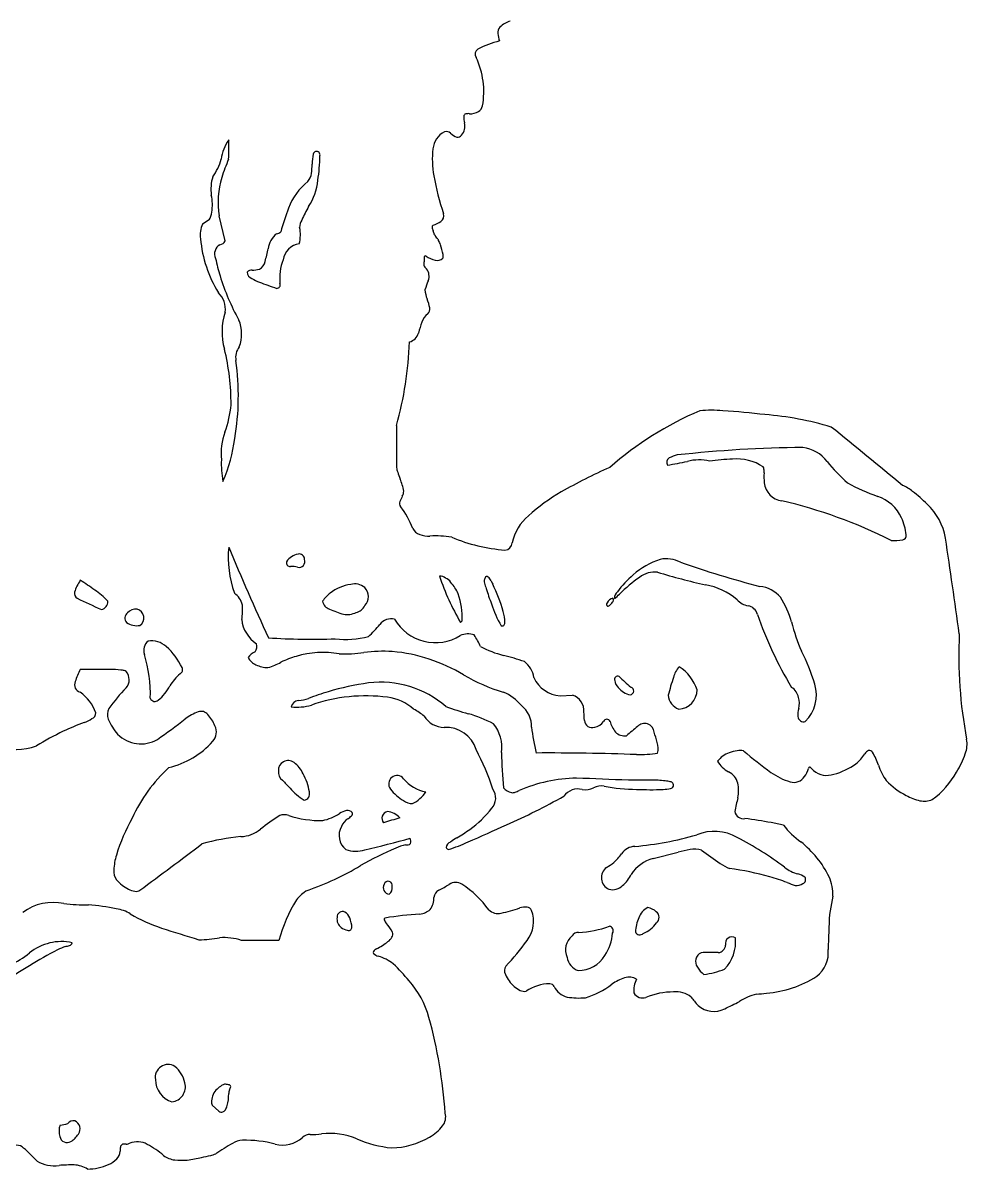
# Model space of a CAD drawing. Extents: x 0 to 12, y 0 to 12.5.
# Drawn here: x 6.02 to 12.03, y 0 to 7.29 of the extents above; entities that cross this region are included whole.
import ezdxf

# ---------------------------------------------------------------- set-up
doc = ezdxf.new("R2010")
doc.units = 0
doc.layers.add('WHITE', color=7, linetype='CONTINUOUS')

msp = doc.modelspace()

# ---------------------------------------------------------------- linework, layer by layer
at = {"layer": 'WHITE', "linetype": 'CONTINUOUS'}
for p, q in [((7.310822, 5.906699), (7.272443, 6.06621)), ((7.208281, 6.041075), (7.166805, 6.013657)), ((8.401472, 4.732731), (8.401472, 4.464354)), ((8.809199, 3.478583), (8.819521, 3.488905)), ((9.442504, 3.011641), (9.521891, 3.015153)), ((10.034618, 1.975983), (10.194387, 2.01602)), ((10.343385, 2.029562), (10.460931, 1.945277)), ((11.177989, 1.736176), (11.156352, 1.620361)), ((7.653112, 1.455431), (7.415701, 1.455431)), ((7.227531, 0.407453), (7.270977, 0.368299))]:
    msp.add_line(p, q, dxfattribs=at)
for centre, radius, start, end in [((9.168295, 7.159079), 0.153083, 106.285804, 135.203962), ((9.102585, 7.229511), 0.056948, 138.910601, 183.627556), ((9.332145, 7.269567), 0.289703, -171.332198, -161.802256), ((9.204505, 6.573232), 0.623576, 103.689334, 117.306657), ((8.940951, 7.094972), 0.03941, 124.837721, 212.071117), ((8.457461, 6.857461), 0.499495, -10.526795, 25.696847), ((8.846897, 6.698568), 0.017063, 108.227383, 178.176101), ((8.858472, 6.635788), 0.080777, 84.586021, 102.084676), ((8.872516, 6.815672), 0.099675, -93.694897, -59.723324), ((8.89547, 6.776197), 0.054011, -59.638505, -10.659951), ((8.744339, 6.639389), 0.092521, -39.950529, 11.492316), ((8.921101, 6.689552), 0.091758, 174.020119, 200.230549), ((8.766505, 6.481662), 0.133535, 116.991429, 175.034093), ((8.718266, 6.561231), 0.041314, 48.053945, 107.417649), ((8.861385, 6.725848), 0.176825, -130.783753, -115.494544), ((8.788885, 6.597963), 0.031927, -96.492206, -34.283518), ((7.540995, 6.399439), 0.256341, 144.185773, 173.929606), ((5.567961, 6.493497), 1.766049, -2.188754, 1.81524), ((9.199785, 6.424086), 0.570518, 173.039839, 190.345971), ((6.952758, 6.52039), 0.346292, -36.430151, -15.723452), ((8.411792, 5.946269), 1.180925, 156.028971, 162.017233), ((8.198528, 6.394479), 0.333908, 168.765463, 179.768386), ((7.892415, 6.453961), 0.02211, -14.929697, 165.403395), ((6.786746, 6.462419), 1.127121, -8.6841, -0.719525), ((6.92893, 6.425878), 0.936175, -5.526204, -1.839379), ((7.495161, 6.235814), 0.27534, 163.340955, 187.793358), ((7.82908, 6.152402), 0.56327, 163.661459, 188.802023), ((8.096192, 5.967118), 0.410299, 129.190618, 158.788689), ((7.749103, 6.357391), 0.113734, -39.452406, -10.9825), ((7.522539, 6.331899), 0.380479, -32.950606, -5.983226), ((10.218404, 6.599481), 1.604109, -170.02522, -161.096114), ((6.961287, 6.135706), 0.268518, -10.016227, 13.519291), ((7.108661, 6.104438), 0.118064, -32.458208, -7.511871), ((9.84795, 5.331833), 2.273611, 159.835935, 163.840938), ((9.189637, 5.393513), 1.533502, 151.512174, 155.082375), ((8.656064, 6.066938), 0.046558, -52.915584, 16.010128), ((7.304359, 5.947049), 0.152832, 154.162382, 190.343609), ((7.574737, 5.946231), 0.215202, -15.472943, 12.530329), ((7.880169, 5.989641), 0.095413, 148.424883, 178.030197), ((8.641164, 5.995902), 0.013788, 123.378682, 194.051551), ((8.689299, 5.998392), 0.061787, -174.578644, -154.092524), ((8.581642, 6.193044), 0.192756, -74.369226, -57.877269), ((7.946139, 5.991991), 0.795428, -174.778937, -148.573432), ((7.720842, 5.842136), 0.137154, 127.094315, 173.648369), ((7.62302, 6.014163), 0.064423, -76.443509, -50.309645), ((8.298013, 5.817982), 0.369101, 20.296708, 24.559642), ((8.689237, 5.962674), 0.048022, -159.704101, -128.219631), ((8.622317, 5.889215), 0.051588, 23.680079, 43.838469), ((8.421855, 5.790713), 0.274903, 19.500206, 25.701441), ((7.31215, 5.823537), 0.068806, 120.619624, 204.48846), ((7.273405, 5.923667), 0.041085, -84.832821, -24.392814), ((6.996111, 5.958159), 0.596999, -17.769343, -9.725494), ((7.803682, 5.763694), 0.126966, 99.768966, 169.38781), ((8.361244, 5.765157), 0.340591, 9.202317, 20.149212), ((8.534744, 6.064318), 1.313122, -168.165537, -163.157375), ((7.498759, 5.786402), 0.066692, -63.07814, -9.005156), ((8.007373, 5.666952), 0.349759, 159.912942, 185.138916), ((8.751324, 5.749379), 0.176287, 171.553324, 178.760109), ((8.754517, 5.790291), 0.178201, 176.458101, 184.834107), ((8.584366, 5.803554), 0.008033, 40.792322, 196.289909), ((8.685174, 5.952687), 0.172268, -123.358768, -102.979714), ((8.661509, 5.832727), 0.050207, -107.415331, -47.148957), ((8.657676, 5.810718), 0.04076, -21.28966, 12.621695), ((7.479219, 5.686392), 0.034726, 84.530337, 142.79239), ((7.495046, 5.708755), 0.043506, -178.202786, -109.272296), ((7.481706, 5.910615), 0.189657, -89.751311, -75.573725), ((8.633226, 5.776238), 0.062547, -158.381502, -130.707461), ((8.533949, 5.682215), 0.074784, -22.619725, 38.553803), ((8.680948, 6.118056), 1.468652, -162.803459, -150.863209), ((7.634966, 5.922513), 0.29789, -121.192185, -110.990211), ((8.924152, 9.358113), 3.967398, -110.599937, -108.906209), ((7.639261, 5.626506), 0.02176, -91.646683, 24.769856), ((9.725529, 5.222002), 1.202606, 158.975814, 161.949528), ((7.162464, 5.470211), 0.149891, -6.623994, 45.570292), ((8.779339, 5.612195), 0.198009, -174.912388, -157.708349), ((8.287131, 5.412315), 0.333237, 11.724688, 21.988502), ((8.578908, 5.471774), 0.035482, -52.9687, 13.457956), ((7.685566, 5.327284), 0.394739, 161.441185, 195.998704), ((7.181195, 5.314135), 0.23443, -20.477217, 22.269295), ((8.666394, 5.357411), 0.108508, 127.540983, 163.025653), ((13.795326, 3.684681), 5.503298, 161.958445, 162.707092), ((6.223101, 5.34333), 2.262328, -15.65822, -2.001297), ((8.465684, 5.339594), 0.077478, -76.287738, -14.211504), ((5.910317, 4.872592), 1.438019, -0.337253, 13.918239), ((7.483745, 5.165415), 0.106433, 141.187914, 191.127282), ((5.763312, 4.920884), 1.63145, -9.580976, 7.891349), ((6.699854, 4.916889), 0.6506, -20.422247, -4.651639), ((11.192981, 2.816914), 2.185568, 113.207709, 131.039807), ((10.404215, 4.051904), 0.777115, 84.524925, 95.352411), ((10.111736, -0.743855), 5.581384, 83.469351, 86.233692), ((10.595144, 2.828831), 1.978282, 73.17298, 85.611104), ((7.693318, 4.550573), 0.408256, 160.049818, 185.096063), ((-10.848694, -22.650028), 35.128013, 50.232024, 51.189179), ((6.345948, 4.784866), 1.034968, -23.232146, -7.524133), ((10.156418, 4.49655), 0.035339, 125.651619, 208.224751), ((10.228593, 4.352469), 0.196127, 101.926552, 118.230878), ((11.045558, -3.157114), 7.749066, 90.432591, 96.353251), ((10.962193, 4.370449), 0.222674, 36.44303, 83.590042), ((7.892504, 4.49048), 0.606297, 177.747486, 190.824627), ((8.531569, 4.481791), 0.13126, -172.366175, -159.364762), ((11.141159, 1.359496), 3.399965, 114.005442, 119.825831), ((9.834026, 6.390928), 1.933158, -81.334678, -77.475209), ((10.327271, 4.217862), 0.295339, 77.009922, 104.513921), ((10.580473, 3.133279), 1.385021, 91.657745, 97.751823), ((10.567485, 4.212623), 0.306296, 57.003591, 95.072251), ((10.713172, 4.452601), 0.027057, 3.678134, 38.692769), ((10.567216, 4.438451), 0.173686, -2.674633, 5.247431), ((12.000266, 5.196863), 1.104362, -141.057197, -131.289487), ((10.137215, 5.036721), 1.830051, -160.8217, -159.353871), ((8.055712, 4.237929), 0.399649, 11.072459, 22.590822), ((11.110967, 4.403489), 0.371228, 175.85115, 185.680009), ((8.360354, 4.32221), 0.087891, -27.493119, -4.91327), ((10.059558, 3.249562), 1.222304, 119.906425, 132.02107), ((10.87059, 4.38141), 0.129858, -173.517062, -97.786893), ((11.878502, 5.460816), 1.250881, -119.027517, -109.366392), ((11.525539, 4.113772), 0.255913, 51.10385, 67.856569), ((11.216433, 3.6925), 0.778243, 43.828322, 52.867245), ((8.450489, 4.235695), 0.030044, 154.398531, 219.410505), ((8.828159, 4.085261), 0.436507, 153.264208, 158.014493), ((10.151451, 1.233666), 3.09952, 63.183643, 76.918324), ((11.381246, 4.035593), 0.258617, 24.890609, 71.407918), ((11.518669, 3.95021), 0.382456, 9.80461, 47.333285), ((7.959301, 3.865454), 0.585081, 21.224952, 36.884386), ((9.438878, 3.922783), 0.306862, 130.07034, 168.404978), ((11.206231, 3.971624), 0.444574, 8.367466, 22.875264), ((8.574688, 4.111546), 0.077935, -153.910023, -108.888036), ((8.611594, 4.234908), 0.206663, -107.497351, -89.268779), ((8.650484, 3.439673), 0.589704, 80.045218, 93.52453), ((9.180924, 5.062263), 1.126447, -112.358266, -94.542798), ((11.617448, 4.032674), 0.028856, -78.998911, 7.25747), ((-111.072874, -14.011282), 124.282699, 8.056242, 8.339902), ((8.037535, 3.895763), 0.707206, 174.90519, 199.097393), ((23.15826, 10.537721), 17.138268, -157.425349, -155.315892), ((9.088595, 3.989164), 0.049905, -86.427873, -5.40818), ((11.564798, 4.353225), 0.353691, -92.43925, -80.53604), ((7.795128, 3.804067), 0.111783, 100.582856, 147.116264), ((7.780674, 3.865905), 0.037429, -103.687324, 21.66286), ((7.782217, 3.881539), 0.033292, -3.129798, 103.228217), ((10.231018, 3.420333), 0.484267, 108.282234, 131.767303), ((10.118016, 3.689662), 0.194428, 62.507637, 101.544655), ((7.724695, 3.858863), 0.024168, 165.884878, 274.368434), ((7.733654, 3.697672), 0.137277, 73.859055, 92.972108), ((10.045296, 3.64481), 0.154818, 83.304235, 128.686879), ((11.264396, 7.723344), 4.104431, -107.015023, -102.613804), ((12.488198, 10.426947), 6.949614, -109.155761, -104.790479), ((6.635598, 3.579507), 0.298376, 145.859981, 162.049195), ((5.289859, 2.018113), 2.048472, 54.467516, 57.561675), ((8.15114, 3.443466), 0.280257, 98.489346, 127.68907), ((8.135756, 3.630068), 0.094238, 48.029086, 106.008243), ((8.683352, 3.729019), 0.044535, 46.376271, 100.79622), ((10.129025, 4.258305), 1.532941, -161.534292, -149.426415), ((8.682014, 3.688185), 0.079798, 34.979142, 66.308426), ((8.481759, 3.511326), 0.346579, 25.51071, 39.962962), ((9.009325, 3.736247), 0.051579, 142.067428, 168.011518), ((9.020314, 3.746823), 0.061443, 179.872034, 196.731025), ((9.558754, 3.882293), 0.616606, -165.617825, -162.24699), ((8.976359, 3.76146), 0.010086, 36.409158, 139.915117), ((8.919487, 3.69058), 0.100658, 32.295854, 49.786283), ((9.154996, 3.792755), 0.158015, -162.165684, -153.677165), ((8.107214, 3.271621), 1.012211, 15.880381, 26.46329), ((10.312892, 3.300296), 0.628619, 130.045182, 143.618256), ((10.499501, 2.977417), 0.961716, 124.953423, 134.905032), ((6.38585, 3.663337), 0.03506, 166.591655, 240.814031), ((6.294141, 3.384977), 0.353227, 40.371975, 58.18443), ((7.301001, 3.56326), 0.122, 12.241954, 55.983574), ((8.096111, 3.506019), 0.197184, 126.147754, 146.754309), ((8.141354, 3.642429), 0.081409, -44.397638, 45.139368), ((8.338046, 3.506529), 0.481797, -2.096314, 18.648701), ((11.056327, 4.364192), 2.189804, -162.186293, -159.493836), ((9.658982, 3.819072), 0.227764, -55.469961, -44.801019), ((9.845004, 3.630975), 0.056918, 132.157047, 179.53854), ((10.29463, 3.301877), 0.422532, 49.483559, 79.989748), ((10.695156, 3.512368), 0.196148, 40.198089, 84.468061), ((9.650497, 10.496335), 7.607821, -115.554181, -114.274711), ((6.512948, 3.610585), 0.050403, -78.692727, 3.632611), ((7.07588, 3.558125), 0.345739, -10.179308, 5.144784), ((7.993333, 3.623701), 0.062866, -171.234763, -106.814637), ((8.128244, 3.619833), 0.079126, -78.123167, -25.737398), ((9.729031, 3.836053), 0.76218, -161.727919, -150.25802), ((9.751376, 3.592855), 0.013652, 133.255285, 234.037312), ((9.795617, 3.577697), 0.059183, 107.648884, 154.904678), ((9.743864, 3.602835), 0.021035, -91.375602, -41.369753), ((9.701159, 3.655733), 0.088789, -48.794349, -33.071432), ((9.766285, 3.621502), 0.016979, -56.877066, 47.874382), ((10.651864, 3.692712), 0.108124, -139.918719, -96.894327), ((10.623955, 3.5099), 0.076933, 15.2952, 78.809869), ((10.410527, 3.352277), 0.520519, 14.434004, 33.420664), ((6.715454, 3.506437), 0.042901, 129.051776, 220.485761), ((6.741694, 3.490273), 0.072704, 83.319648, 137.111923), ((6.736476, 3.506888), 0.057253, -55.708313, 76.180729), ((8.248143, 4.167209), 0.662544, -114.333186, -106.138858), ((8.086362, 3.660565), 0.131705, -99.785012, -63.791209), ((8.367904, 3.412599), 0.089917, 76.482065, 143.857944), ((8.844223, 3.47672), 0.247247, 0.260197, 16.899137), ((13.081436, 4.359561), 2.523458, -160.812367, -149.153804), ((6.748861, 3.573473), 0.115606, -124.835212, -80.101957), ((7.628881, 3.520105), 0.213953, -173.806714, -123.930439), ((7.56449, 4.082747), 0.956506, -46.5211, -40.178991), ((8.648435, 3.649222), 0.299343, -150.104842, -57.916622), ((9.074461, 3.473778), 0.017402, -114.466384, -54.214691), ((9.062805, 3.478237), 0.028665, -40.392291, -0.787785), ((12.302379, 3.853361), 1.436586, -165.019746, -157.152714), ((6.869243, 3.301798), 0.076903, 130.136256, 199.858153), ((6.838818, 3.214514), 0.147327, 48.565917, 97.467681), ((7.87136, 8.228013), 4.855882, -93.368774, -88.341342), ((8.077557, 3.958215), 0.587727, -96.412758, -75.70765), ((8.855541, 3.284896), 0.120701, 70.714304, 113.489604), ((8.580174, 3.18031), 0.383562, 22.243837, 34.729085), ((14.833319, 3.266559), 2.853467, 177.192403, 190.728217), ((6.67037, 3.022587), 0.402691, 24.71283, 48.668411), ((7.532632, 3.20937), 0.087921, 110.07954, 148.459467), ((7.449706, 3.325051), 0.062269, -32.116236, 16.354411), ((7.932584, 2.70943), 0.578548, 79.658891, 107.032392), ((8.057609, 4.351926), 1.073554, -91.129972, -82.69769), ((8.319976, 2.32362), 0.971651, 86.789337, 97.445749), ((8.278267, 2.233929), 1.064168, 58.873171, 84.817285), ((9.252847, 3.935408), 0.687665, -117.511858, -104.332757), ((9.975734, 2.768909), 1.132659, 16.297592, 27.708684), ((5.952004, 3.019817), 0.882799, -1.536659, 16.847539), ((7.537674, 3.291641), 0.087819, -155.599107, -110.714436), ((7.578228, 3.348302), 0.156189, -117.291905, -88.148382), ((7.522001, 3.459265), 0.27401, -77.078177, -58.280099), ((7.94841, 2.62127), 0.667563, 106.11479, 115.020837), ((8.781798, 2.029522), 1.275602, 70.134243, 76.359925), ((9.124254, 3.105972), 0.153207, 8.064417, 53.553837), ((6.70731, 3.001788), 0.364744, 150.888672, 164.021764), ((6.495855, -12.598307), 15.77791, 89.703235, 90.389338), ((6.568916, 2.323729), 0.855707, 84.789847, 89.420045), ((6.630495, 3.012817), 0.163879, 76.531182, 84.352662), ((6.663744, 3.147205), 0.025463, 50.160004, 78.857228), ((6.620133, 3.113889), 0.079912, -40.352642, 41.420225), ((7.244412, 2.901633), 0.33387, 131.251341, 148.85743), ((7.012873, 3.177189), 0.027061, -65.093062, 30.54197), ((9.451101, 4.228637), 1.249925, -119.881826, -107.259168), ((9.809999, 3.115619), 0.021275, 68.603699, 199.57085), ((10.30689, 3.096114), 0.146658, 136.663646, 167.07897), ((10.051623, 2.963774), 0.276341, 18.045212, 57.470805), ((6.400515, 3.081531), 0.04848, 154.775351, 254.574922), ((6.682861, 3.223508), 0.313571, -49.78908, -28.413614), ((8.423945, 1.547052), 1.559142, 97.367176, 107.067175), ((8.30093, 2.46606), 0.631961, 49.09017, 96.99027), ((9.456593, 3.209569), 0.198429, -155.557829, -94.07132), ((9.880547, 3.1261), 0.092288, -169.001456, -137.393652), ((9.913185, 3.146344), 0.130214, -140.561156, -100.697382), ((10.502747, 3.801229), 0.955247, -135.813715, -129.694715), ((9.886878, 3.042598), 0.024299, -84.954429, 76.297942), ((11.5689, 2.656661), 1.482199, 161.42096, 166.011693), ((10.863772, 2.981335), 0.098659, 11.268488, 58.766757), ((10.839263, 3.016345), 0.234442, -45.757664, 17.479419), ((6.227955, 2.810213), 0.275556, 19.883372, 54.58976), ((7.390626, 2.357358), 1.000125, 135.194655, 145.029095), ((6.863969, 3.007201), 0.031489, -159.440473, -47.347606), ((7.775199, 3.15952), 0.1771, -89.380851, -68.080379), ((8.452233, 1.395635), 1.712281, 106.485042, 110.903086), ((8.205431, 1.96812), 1.043427, 82.348497, 109.359182), ((8.301848, 2.689011), 0.316117, 48.735916, 82.271172), ((8.978862, 2.774239), 0.279774, 38.769458, 68.751624), ((9.492396, 2.917792), 0.101731, -5.630779, 73.145741), ((10.237899, 3.026357), 0.10785, -173.925254, -111.978422), ((10.190222, 3.050283), 0.124153, -86.623046, -0.418478), ((10.823343, 2.964368), 0.141894, -13.390849, 14.799969), ((6.64438, 2.891981), 0.082846, 152.223012, 200.800568), ((7.767578, 3.277595), 0.337805, -96.296777, -74.201636), ((7.787249, 2.923777), 0.059523, 99.804221, 162.345953), ((8.284506, 2.513425), 0.47089, 51.512875, 61.341842), ((9.388842, 4.808915), 1.983315, -109.868675, -105.51683), ((9.093141, 2.817979), 0.167525, -1.966064, 51.689642), ((11.050904, 2.89649), 0.09613, 158.63773, 189.940608), ((6.318558, 3.090085), 0.266218, -68.909282, -57.158365), ((6.449791, 2.901408), 0.037379, -69.415443, 3.870372), ((6.914729, 3.013314), 0.379062, -156.565656, -139.500069), ((5.2416, 5.13686), 2.907761, -55.721687, -51.377744), ((7.236395, 2.63154), 0.294756, 109.383852, 127.594228), ((7.157473, 2.857709), 0.055216, 39.458225, 110.022755), ((6.993792, 2.709374), 0.276062, 23.960185, 41.639331), ((8.705974, 2.962958), 0.151797, -147.77533, -90.28435), ((8.65768, 2.173119), 0.752013, 61.395161, 74.530314), ((8.288118, 2.788101), 1.310994, 2.949265, 5.239108), ((9.645076, 2.856603), 0.047711, -178.739209, -68.26978), ((9.64423, 2.903362), 0.092942, -78.512125, -36.090351), ((9.739868, 2.840729), 0.021994, 22.756326, 158.991266), ((9.952615, 2.904706), 0.200299, -163.922825, -141.859858), ((10.99153, 2.881907), 0.035369, -176.739193, -71.364183), ((7.048656, 1.178862), 1.781363, 115.564127, 121.807341), ((6.936877, 1.395099), 1.538078, 109.860064, 115.28382), ((7.16609, 2.781833), 0.089264, -41.931463, 26.371174), ((8.714859, 2.608597), 0.202795, 17.441989, 92.724234), ((8.844046, 2.685272), 0.228226, -8.771617, 40.450581), ((11.432482, 3.105045), 2.191564, -172.321798, -167.953297), ((9.855237, 2.84229), 0.085878, -134.467353, -82.842593), ((10.746516, 1.798941), 1.301328, 128.548631, 132.584544), ((9.97977, 2.775141), 0.060667, 4.918098, 136.784969), ((9.367985, 2.544421), 0.712426, 13.80967, 19.338709), ((6.774195, 2.913917), 0.208238, -135.179566, -59.689789), ((6.820863, 3.093724), 0.554514, -76.405382, -42.069349), ((9.951208, 2.675231), 0.115482, -13.820131, 19.86631), ((11.865775, 2.703929), 0.166942, -21.35045, 10.860504), ((5.973792, 3.095224), 0.424861, -106.18123, -71.334955), ((7.395793, 1.879857), 1.7062, 18.38062, 27.56399), ((11.165838, 2.660219), 2.096259, -179.733497, -173.577079), ((9.383496, -11.349508), 13.997471, 87.765876, 90.386058), ((9.939116, 3.385264), 0.748007, -90.762801, -80.439909), ((10.560581, 2.511471), 0.142996, 107.215952, 143.745709), ((10.612466, 2.407362), 0.258478, 99.533434, 111.375045), ((10.587442, 2.571299), 0.092694, 75.94304, 101.062786), ((13.26112, 5.865045), 4.158508, -129.607715, -126.557377), ((11.157689, 2.781581), 0.263218, -50.43029, -31.702128), ((11.432854, 2.607278), 0.062597, 115.936605, 144.913382), ((11.410001, 2.640595), 0.023415, 30.081643, 101.140819), ((11.106837, 2.452645), 0.380103, 17.989527, 31.691826), ((11.444791, 2.845023), 0.610794, -31.44671, -19.299681), ((7.663147, 1.792506), 1.043012, 133.045996, 154.966641), ((7.711094, 2.537952), 0.061551, 52.11309, 183.394464), ((7.65125, 2.448468), 0.169101, 23.435253, 54.73029), ((10.59608, 2.67804), 0.171665, -151.46444, -118.641226), ((11.03166, 2.549385), 0.008351, 32.36974, 178.627984), ((10.928972, 2.43084), 0.164851, 39.625366, 48.264089), ((11.062138, 2.956099), 0.460144, -74.442873, -55.10673), ((11.810204, 2.682552), 0.359886, -161.781536, -144.182575), ((7.711892, 2.525726), 0.06283, 172.149588, 234.986137), ((7.51806, 2.350403), 0.332373, 8.582137, 29.827581), ((8.404525, 2.451089), 0.053112, 38.136091, 218.059616), ((8.640375, 2.649375), 0.255052, -139.545722, -102.01717), ((9.565936, 1.506131), 0.981642, 91.12796, 113.084478), ((8.76637, -20.812909), 23.313552, 87.267797, 88.082104), ((10.466842, 2.426453), 0.111314, 15.384698, 65.050529), ((11.017988, 2.846831), 0.398045, -125.968762, -106.246194), ((10.930651, 2.539788), 0.078854, -107.736475, -32.023407), ((10.904003, 2.576982), 0.122414, -40.19714, -12.932962), ((11.141609, 2.641118), 0.13562, -129.171328, -71.096017), ((11.488431, 2.792788), 0.546747, -53.924913, -29.161985), ((8.480436, 3.185213), 1.073692, -138.535944, -134.832977), ((8.057449, 2.729553), 0.452831, -137.52801, -122.655685), ((8.575, 2.577226), 0.265163, -143.189077, -119.247015), ((8.932687, 2.361211), 0.099885, -40.773271, 34.557931), ((9.166586, 2.508069), 0.117526, -135.516422, -106.947714), ((8.971519, 2.859469), 0.496659, -68.029257, -65.047112), ((9.555735, 2.30806), 0.110835, 75.564684, 143.834001), ((9.602892, 2.526018), 0.112332, -100.011172, -62.401453), ((9.702711, 2.332922), 0.105041, 79.022281, 117.055787), ((9.937682, 3.595734), 1.17945, -100.501499, -90.387504), ((9.987454, -1.624116), 4.099727, 89.543079, 91.534378), ((10.028948, 5.077459), 2.662997, -92.135746, -88.482395), ((10.012252, 1.459983), 1.015528, 84.380448, 89.554477), ((10.063917, 2.78526), 0.371569, -84.508634, -77.412643), ((10.088926, 2.252332), 0.219483, 75.487129, 84.04559), ((10.138021, 2.434959), 0.030431, 43.643748, 78.80729), ((10.141412, 2.448599), 0.02621, -82.36922, -29.295233), ((10.139245, 2.441071), 0.025579, -11.949097, 35.603272), ((10.319967, 2.408823), 0.258539, -10.176944, 10.510455), ((11.862319, 2.800885), 0.475917, -136.277156, -117.228059), ((7.809357, 2.387511), 0.039388, -84.537565, 18.489529), ((8.500189, 2.411868), 0.085749, -129.671441, -87.364754), ((8.414969, 2.510533), 0.204756, -64.185577, -32.700828), ((7.545104, 5.759985), 3.893499, -66.432466, -60.434005), ((9.139054, 2.441967), 0.046805, -98.261948, -67.007771), ((11.363809, 2.131442), 0.822673, 163.641666, 169.930803), ((11.810146, 2.682731), 0.347069, -118.493914, -102.899266), ((11.761901, 2.463377), 0.122496, -103.807275, -66.686599), ((7.878491, 2.493766), 0.280298, -79.02991, -55.443414), ((8.118541, 2.132384), 0.153658, 103.636191, 121.83871), ((8.089879, 2.244335), 0.038134, 39.493611, 101.440608), ((8.103071, 2.261677), 0.017646, -49.667365, 23.058072), ((8.352348, 2.232055), 0.043795, 101.768371, 220.193325), ((8.335508, 2.162259), 0.112947, 39.932172, 85.985416), ((8.505753, 2.684668), 0.635345, -55.355652, -37.718045), ((10.609445, 2.286519), 0.056762, -168.575957, -81.061326), ((7.904222, 1.592592), 1.348358, 151.602491, 162.482433), ((8.19873, 1.353744), 1.046414, 121.097358, 129.371535), ((7.687306, 2.172467), 0.082586, 70.404938, 110.588603), ((7.912393, 2.843412), 0.625123, -108.406767, -88.218109), ((8.15014, 2.139871), 0.107021, 123.029584, 157.696484), ((8.053081, 2.299882), 0.080247, -61.146569, -40.069253), ((11.607223, -8.569806), 11.264257, 106.425133, 106.973292), ((4.324002, 12.570017), 11.425701, -66.62543, -65.281149), ((10.363406, 0.014702), 2.230352, 79.076244, 83.438595), ((10.401269, 0.201892), 2.03938, 76.887888, 79.124117), ((7.541806, 0.727955), 1.394151, 95.402631, 105.774332), ((7.404811, 2.320016), 0.204184, -88.39188, -50.407577), ((8.151357, 2.123241), 0.115428, 150.267544, 231.222802), ((8.184213, 3.080869), 1.144761, -58.287879, -53.388454), ((9.749811, 4.030136), 1.983792, -85.120195, -73.534088), ((10.423056, 1.849898), 0.299141, 60.553191, 111.770754), ((11.273046, 2.506466), 0.518404, -142.111637, -125.128795), ((-11.435602, 26.519506), 30.719678, -53.66065, -52.740691), ((6.615686, 8.739868), 6.893612, -76.713668, -74.22997), ((8.503484, 1.83291), 0.234791, 100.885263, 117.101844), ((8.467371, 2.099207), 0.036666, -102.962928, -50.560208), ((8.424827, 2.085594), 0.067459, -12.589548, 17.366979), ((8.760459, 2.040749), 0.043729, 111.694028, 173.390602), ((8.747299, 2.067092), 0.037025, -144.862885, -114.776381), ((8.398276, 3.079986), 1.098368, -72.323745, -65.311922), ((9.083958, 1.5761), 0.608835, 119.304942, 123.910063), ((9.923039, 1.944528), 0.109099, 92.35104, 145.034016), ((9.60629, 0.245707), 2.099052, 52.932991, 62.666241), ((10.558956, 1.561748), 0.66637, 26.532931, 51.393675), ((6.991808, 1.885192), 0.39021, 163.127809, 177.28377), ((8.143545, 2.228435), 0.205556, -108.281218, -74.070836), ((9.405455, -0.288228), 2.5392, 113.412205, 119.045959), ((9.58493, 2.173641), 0.299341, -48.180706, -33.815558), ((10.096347, 1.743108), 0.240917, 104.846142, 146.6299), ((10.512473, 0.814021), 1.243374, 101.265504, 104.822458), ((10.298423, 1.878118), 0.157978, 73.464673, 100.52261), ((6.702399, 1.896627), 0.10061, 175.97765, 214.185976), ((7.238979, 3.490797), 1.817353, -70.89106, -59.086027), ((9.786187, 1.855005), 0.081213, 127.010607, 246.405815), ((9.555772, 2.250768), 0.377432, -61.252329, -52.693457), ((10.690435, 2.295229), 0.418496, -123.257489, -113.957328), ((10.282655, 0.097268), 1.831033, 74.308085, 82.53629), ((11.021771, 2.117167), 0.247427, -127.399677, -105.39601), ((6.806901, 2.004426), 0.249492, -138.802423, -116.676548), ((8.347456, 1.804941), 0.026884, -14.35933, 162.524421), ((8.777986, 1.749819), 0.074127, 57.539038, 123.619686), ((9.685545, 1.979303), 0.233844, -48.539377, -26.318914), ((10.369966, 0.457262), 1.460902, 69.26953, 73.786119), ((11.220295, 2.642778), 0.884373, -112.134113, -108.641983), ((10.928228, 1.760502), 0.121356, 53.632379, 76.731136), ((10.978089, 1.842232), 0.027277, -70.105589, 35.888314), ((10.909663, 1.750178), 0.268691, -2.987075, 23.990478), ((6.758558, 1.904816), 0.13879, -117.305302, -99.371154), ((6.743962, 1.811434), 0.044285, -100.412049, -57.354699), ((7.945608, 1.574966), 0.227869, 119.350762, 142.892649), ((8.359426, 1.792319), 0.042932, 151.180606, 264.111297), ((8.32524, 1.788761), 0.049188, -52.737721, 11.149863), ((8.695898, 1.723563), 0.057272, 116.213636, 174.582818), ((7.984958, 3.096105), 1.488479, -62.572039, -59.655108), ((8.483255, 1.290787), 0.619632, 35.36265, 57.325716), ((9.775471, 1.871921), 0.093903, -103.41817, -46.277506), ((10.947036, 1.875979), 0.071797, -97.550361, -55.819606), ((6.21638, 1.372017), 0.324773, 77.8792, 126.41398), ((6.438078, 3.047761), 1.366858, -96.448152, -89.884562), ((6.371165, 0.538363), 1.144665, 77.542055, 86.510679), ((8.643319, 1.181035), 1.027523, 148.857237, 164.511454), ((8.527538, 1.720978), 0.11163, -38.256472, 4.105239), ((6.591287, 1.444519), 0.213249, 57.149307, 82.778099), ((7.258491, 2.576998), 1.101373, -120.050508, -108.687567), ((8.057531, 1.604733), 0.03443, 63.237779, 185.182716), ((8.02815, 1.567543), 0.08142, 22.379651, 56.546247), ((8.657502, -0.293508), 1.919279, 93.211895, 99.828864), ((8.536786, 1.739952), 0.117935, -83.582841, -48.328629), ((9.046457, 1.710258), 0.083994, -133.566799, -75.246922), ((8.853243, 2.620945), 1.01486, -77.792005, -70.898194), ((9.224396, 1.531533), 0.136149, 86.430607, 106.664246), ((9.075107, 1.576355), 0.198696, -37.821099, 20.458463), ((9.230223, 1.634474), 0.03305, 20.049658, 85.403107), ((10.045442, 1.567663), 0.106619, 114.794847, 163.480685), ((9.971657, 1.537838), 0.12991, 50.182187, 77.068318), ((10.027242, 1.601468), 0.045484, -50.585437, 52.637768), ((29.054599, 0.844004), 17.915077, 177.516289, 178.227519), ((38.361069, 101.742781), 105.030035, -107.426986, -107.290961), ((8.090956, 1.591011), 0.06854, 171.093256, 232.546531), ((8.102068, 1.609141), 0.089717, -126.046416, -98.832166), ((8.097308, 1.5377), 0.019431, -117.641889, -7.097813), ((7.97836, 1.539543), 0.138294, -1.758449, 25.253902), ((8.330397, 1.589619), 0.007999, 93.778335, 211.574107), ((8.418522, 1.628871), 0.104406, -155.413356, -140.405292), ((8.121714, 1.374771), 0.286335, 27.512728, 40.921625), ((9.528754, 2.187613), 0.68203, -87.328281, -70.476067), ((9.753101, 1.51716), 0.027871, -32.290092, 82.603867), ((10.145055, 1.502328), 0.223349, 154.643091, 178.074749), ((9.898693, 1.680086), 0.194228, -67.910715, -35.851754), ((7.132182, 2.231533), 0.772323, -89.1532, -79.308682), ((7.296923, 1.066978), 0.406206, 72.99784, 93.028623), ((8.281066, 1.531267), 0.106585, -52.061184, -31.422858), ((8.338687, 1.49546), 0.03875, -30.661405, 17.390504), ((9.590438, 1.394867), 0.113968, 128.833576, 204.698007), ((9.556832, 1.463691), 0.042795, 85.021161, 152.208176), ((9.496197, 1.52104), 0.281092, -35.002542, -3.828558), ((9.949807, 1.520506), 0.029942, -159.115814, -42.923297), ((10.306317, 1.44807), 0.253527, -43.818664, 5.169609), ((10.536149, 1.43559), 0.041969, 57.316132, 194.286635), ((8.960105, -3.554293), 5.646521, 118.762656, 122.894975), ((6.267501, 1.131043), 0.316633, 77.31506, 129.470851), ((6.655111, 0.44037), 1.040263, 110.270479, 113.332458), ((6.263528, 1.586218), 0.172848, -79.607114, -70.785608), ((6.312944, 1.446943), 0.025082, -72.675776, -16.195423), ((8.299838, 1.348952), 0.058437, 116.506255, 141.581006), ((8.052907, 1.831951), 0.484026, -62.852775, -52.644108), ((8.229722, 2.153003), 1.221709, -44.819573, -34.871005), ((10.444825, 1.427746), 0.050715, -85.08189, -2.839571), ((10.962639, 1.375648), 0.186813, -52.848242, 6.912119), ((5.686087, 1.853833), 0.611013, -79.22775, -51.527376), ((8.26272, 1.37913), 0.010618, 144.70728, 219.714582), ((8.311366, 1.435195), 0.084722, -132.112572, -107.778393), ((8.209482, 1.088335), 0.276826, 51.759537, 74.062159), ((9.588118, 1.361125), 0.10217, -172.193465, -106.980515), ((9.559553, 1.456075), 0.19267, -90.378649, -29.978623), ((10.36479, 1.321445), 0.060378, 114.038628, 216.402651), ((10.398748, 0.677791), 0.701244, 85.876503, 94.789694), ((7.428591, 0.312794), 1.375766, 40.079469, 46.199495), ((9.14244, 1.263596), 0.054089, 148.510324, 206.953269), ((10.482418, 1.390291), 0.196438, -147.799774, -129.476876), ((10.290536, 1.77225), 0.537775, -82.843794, -68.315064), ((8.028163, 0.801681), 0.602352, 15.744312, 41.217268), ((9.287311, 1.322027), 0.210147, -156.7521, -130.601976), ((9.383721, 0.897707), 0.282265, 91.405489, 124.018486), ((9.371764, 1.142325), 0.037898, 29.267841, 82.367121), ((9.459862, 1.578315), 0.50859, -73.547868, -52.146832), ((9.957033, 0.907359), 0.326834, 108.527076, 124.491334), ((9.881162, 1.132917), 0.088858, 57.306813, 108.355233), ((10.066965, 1.134148), 0.156206, 151.910447, 184.990082), ((10.708457, 1.795698), 0.677047, -85.986395, -57.17569), ((9.254505, 1.280185), 0.157046, -131.449323, -114.681193), ((9.217319, 1.197616), 0.066496, -115.275654, -82.668069), ((9.518445, 1.218084), 0.127221, -153.265432, -104.234504), ((9.561623, 1.537684), 0.44913, -99.5431, -84.598523), ((9.967465, 1.15457), 0.065615, -148.781315, -71.01232), ((10.164289, 0.66626), 0.460969, 89.960067, 112.374931), ((10.182666, 0.982456), 0.145896, 50.193744, 97.10887), ((10.847358, 1.531351), 0.719154, -142.598007, -137.12245), ((10.754632, 0.816491), 0.302421, 101.858486, 124.312053), ((10.523523, 2.735219), 1.631534, -84.055723, -81.813492), ((10.420113, 1.149672), 0.146771, -132.818692, -61.59776), ((9.77843, 2.607076), 1.738745, -65.845369, -62.393552), ((5.508244, 0.126505), 3.211114, 4.100447, 15.139033), ((6.947645, 0.583703), 0.082081, 58.306317, 189.890051), ((6.878669, 0.514636), 0.178497, 10.866542, 51.09607), ((7.015081, 0.570228), 0.148299, -179.759344, -106.950125), ((6.962813, 0.522633), 0.094693, -84.526202, 15.718848), ((7.367732, 0.403803), 0.150769, 122.160644, 135.713656), ((7.317025, 0.48816), 0.052402, 100.40653, 124.322194), ((7.309367, 0.444582), 0.095136, 75.694413, 91.088506), ((7.332206, 0.522992), 0.013791, 9.63633, 87.22122), ((7.137711, 0.584322), 0.216299, -22.042232, -15.835019), ((7.333148, 0.429127), 0.108497, 132.532766, 177.672572), ((7.046278, 0.476019), 0.28687, -14.573811, 0.791695), ((7.397675, 0.477964), 0.064586, 157.050442, 178.208678), ((7.277701, 0.426011), 0.053493, 171.916691, 200.299136), ((7.287594, 0.38909), 0.026616, -128.634231, -72.890487), ((7.28097, 0.397822), 0.037102, -67.070167, -32.713877), ((7.231445, 0.429784), 0.096045, -32.789243, -15.67502), ((6.345531, 0.259269), 0.04811, 79.513594, 139.527076), ((6.332077, 0.256053), 0.055188, -36.57466, 66.268467), ((8.623239, 0.331866), 0.091183, -38.76387, 15.423585), ((6.366274, 0.241162), 0.112818, 160.124695, 197.816712), ((6.249775, 0.439466), 0.160287, -86.279234, -68.341061), ((6.237348, 0.314593), 0.166413, -56.509444, -33.32497), ((7.848509, 0.156664), 0.063888, 86.717177, 135.701509), ((7.872538, 0.498338), 0.278637, -94.192492, -79.342259), ((7.974217, -0.217156), 0.444502, 66.976992, 96.4777), ((8.472118, 0.449804), 0.282872, -60.700981, -38.225359), ((5.98349, 0.088732), 0.063169, 44.995342, 133.978849), ((6.304257, 0.214566), 0.046076, -170.098842, -57.262215), ((6.665649, 0.137337), 0.021993, 111.594837, 172.269196), ((6.677231, 0.041505), 0.117934, 88.17456, 99.604406), ((6.682753, 0.21045), 0.051101, -91.979407, -65.65093), ((6.752886, 0.05047), 0.123581, 59.897648, 113.391887), ((6.557686, -0.331738), 0.552614, 49.198928, 62.26451), ((8.42543, -1.669144), 2.121184, 120.232689, 123.626987), ((7.434974, 0.033408), 0.1515, 95.304226, 120.805885), ((7.424085, -0.677951), 0.862215, 76.211124, 90.207078), ((7.677534, 0.340247), 0.187079, -104.849414, -47.971341), ((8.455977, 0.924852), 0.794966, -112.788509, -96.121687), ((8.357278, 0.634213), 0.499988, -88.404331, -59.565888), ((5.363749, -0.636696), 1.017096, 42.528802, 49.213415), ((6.569212, 0.115686), 0.072356, -44.990068, -1.69649), ((6.752324, 0.117411), 0.110855, 168.086217, 181.998738), ((7.003237, 0.196796), 0.138851, -127.461582, -95.214454), ((6.890449, 1.290471), 1.246392, -81.72186, -77.453864), ((6.816939, 1.708899), 1.670906, -78.11016, -76.082125), ((7.177896, 0.273021), 0.190428, -77.582723, -67.505554), ((6.221456, 0.228731), 0.208214, -121.29988, -81.177416), ((6.33042, -0.911844), 0.937993, 88.873917, 94.710476), ((6.344345, -0.145185), 0.171212, 57.992839, 88.490764), ((6.429579, 0.343503), 0.343547, -89.080551, -66.252633), ((6.49971, 0.186393), 0.1715, -66.561415, -45.280387), ((7.040193, 0.599231), 0.54298, -95.23854, -86.863427)]:
    msp.add_arc(centre, radius, start, end, dxfattribs=at)

doc.saveas('drawing.dxf')
